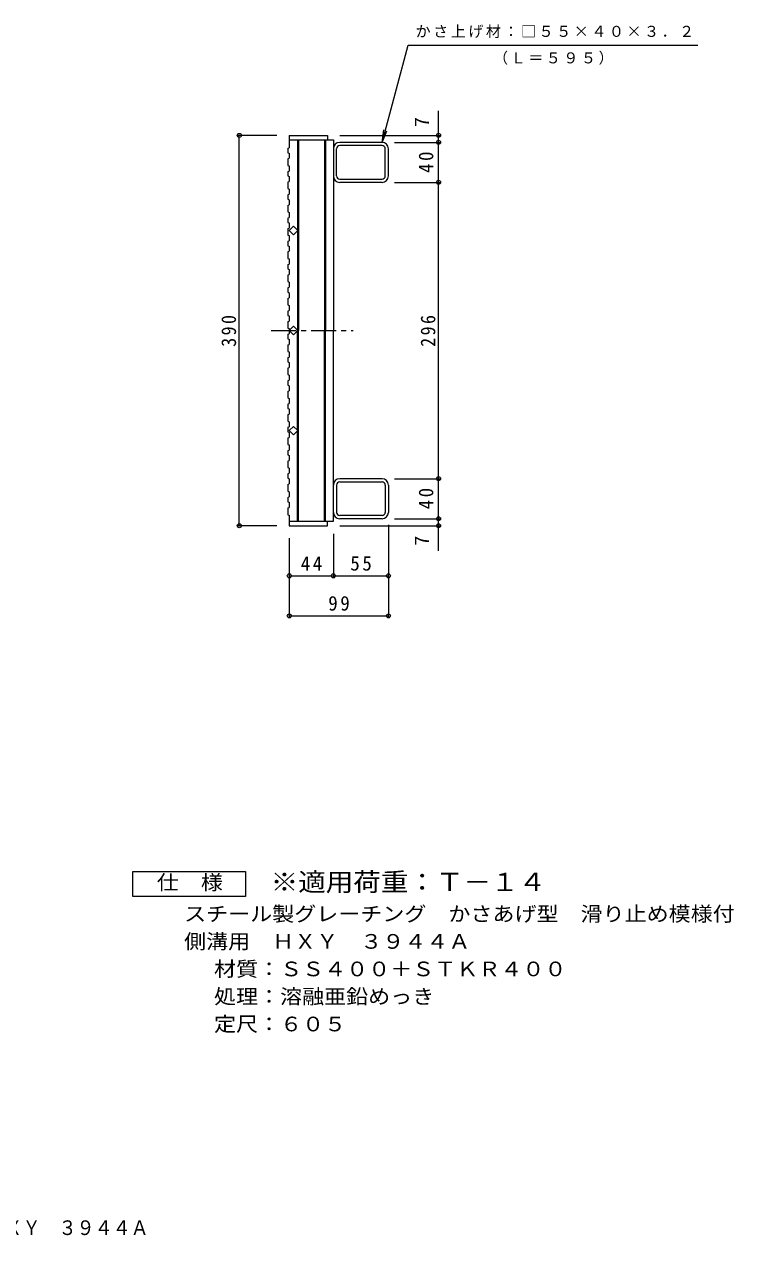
# Model space of a CAD drawing. Units: millimetres, scale not verified. Extents: x -635 to 782, y -687 to 577.
# Drawn here: x 73 to 782, y -687 to 525 of the extents above; entities that cross this region are included whole.
import ezdxf
from ezdxf.enums import TextEntityAlignment as Align

# ---------------------------------------------------------------- set-up
doc = ezdxf.new("R2010")
doc.units = ezdxf.units.MM
doc.header["$LTSCALE"] = 5
doc.header["$PDMODE"] = 32
doc.header["$PDSIZE"] = 4
doc.linetypes.add('CHAIN1', pattern=[8, 5, -1, 1, -1])
for name, color, linetype, lineweight in [('1-1_1-1ﾚｲﾔ', 2, 'Continuous', 9), ('1-2_1-2ﾚｲﾔ', 3, 'Continuous', 9), ('1-4_1-4ﾚｲﾔ', 7, 'Continuous', 9), ('F-4_F-4ﾚｲﾔ', 2, 'Continuous', 9)]:
    doc.layers.add(name, color=color, linetype=linetype, lineweight=lineweight)
doc.layers.add('F-5_F-5ﾚｲﾔ', color=2, linetype='Continuous')
doc.styles.add('ＭＳ ゴシック', font='')
doc.styles.get('ＭＳ ゴシック').set_extended_font_data('MS Gothic')

msp = doc.modelspace()

# ---------------------------------------------------------------- linework, layer by layer
at = {"layer": '1-1_1-1ﾚｲﾔ'}
for p, q in [((385.038, 373.099), (385.038, 400.299)), ((430.438, 406.699), (388.238, 406.699)), ((430.438, 403.499), (388.238, 403.499)), ((433.638, 373.099), (433.638, 400.299)), ((436.838, 373.099), (436.838, 400.299)), ((388.238, 369.899), (430.438, 369.899)), ((430.438, 366.699), (388.238, 366.699)), ((385.038, 64.299), (385.038, 37.099)), ((430.438, 70.699), (388.238, 70.699)), ((388.238, 67.499), (430.438, 67.499)), ((433.638, 64.299), (433.638, 37.099)), ((436.838, 64.299), (436.838, 37.099)), ((430.438, 33.899), (388.238, 33.899)), ((430.438, 30.699), (388.238, 30.699))]:
    msp.add_line(p, q, dxfattribs=at)
for centre, radius, start, end in [((388.238, 400.299), 6.4, 90, 180), ((388.238, 400.299), 3.2, 90, 180), ((430.438, 400.299), 6.4, 0, 90), ((430.438, 400.299), 3.2, 0, 90), ((388.238, 373.099), 6.4, 180, 270), ((388.238, 373.099), 3.2, 180, 270), ((430.438, 373.099), 6.4, 270, 0), ((430.438, 373.099), 3.2, 270, 0), ((388.238, 64.299), 6.4, 90, 180), ((388.238, 64.299), 3.2, 90, 180), ((430.438, 64.299), 6.4, 0, 90), ((430.438, 64.299), 3.2, 0, 90), ((388.238, 37.099), 6.4, 180, 270), ((388.238, 37.099), 3.2, 180, 270), ((430.438, 37.099), 3.2, 270, 0), ((430.438, 37.099), 6.4, 270, 0)]:
    msp.add_arc(centre, radius, start, end, dxfattribs=at)
at = {"layer": '1-2_1-2ﾚｲﾔ'}
for p, q in [((337.838, 413.699), (337.838, 401.282)), ((337.838, 413.699), (375.838, 413.699)), ((375.838, 413.699), (375.838, 409.199)), ((336.338, 400.77), (337.838, 401.282)), ((337.838, 409.199), (381.838, 409.199)), ((345.838, 409.199), (345.838, 319.184)), ((346.838, 409.199), (346.838, 218.699)), ((372.838, 409.199), (372.838, 218.699)), ((373.838, 409.199), (373.838, 218.699)), ((381.838, 409.199), (381.838, 218.699)), ((336.338, 390.227), (337.838, 390.739)), ((336.338, 377.544), (337.838, 378.055)), ((336.338, 367.001), (337.838, 367.513)), ((336.338, 354.318), (337.838, 354.829)), ((337.838, 359.942), (337.838, 354.829)), ((336.338, 343.775), (337.838, 344.286)), ((336.338, 331.091), (337.838, 331.603)), ((337.838, 336.716), (337.838, 331.603)), ((336.338, 320.548), (337.838, 321.06)), ((345.838, 318.214), (345.838, 219.184)), ((336.338, 307.865), (337.838, 308.376)), ((337.838, 313.49), (337.838, 308.376)), ((337.838, 302.947), (337.838, 297.833)), ((336.338, 297.322), (337.838, 297.833)), ((336.338, 284.639), (337.838, 285.15)), ((337.838, 290.263), (337.838, 285.15)), ((337.838, 279.72), (337.838, 274.607)), ((336.338, 274.096), (337.838, 274.607)), ((337.838, 267.037), (337.838, 261.924)), ((336.338, 261.412), (337.838, 261.924)), ((337.838, 256.494), (337.838, 251.381)), ((336.338, 250.869), (337.838, 251.381)), ((337.838, 243.81), (337.838, 238.697)), ((336.338, 238.186), (337.838, 238.697)), ((337.838, 233.267), (337.838, 228.154)), ((336.338, 227.643), (337.838, 228.154)), ((337.838, 220.584), (337.838, 215.471)), ((345.838, 119.184), (345.838, 218.214)), ((346.838, 28.199), (346.838, 218.699)), ((372.838, 28.199), (372.838, 218.699)), ((373.838, 28.199), (373.838, 218.699)), ((381.838, 28.199), (381.838, 218.699)), ((336.338, 214.959), (337.838, 215.471)), ((337.838, 210.041), (337.838, 204.928)), ((336.338, 204.416), (337.838, 204.928)), ((337.838, 197.358), (337.838, 192.245)), ((336.338, 191.733), (337.838, 192.245)), ((336.338, 181.19), (337.838, 181.701)), ((337.838, 186.814), (337.838, 181.701)), ((337.838, 174.131), (337.838, 169.018)), ((336.338, 168.507), (337.838, 169.018)), ((336.338, 157.963), (337.838, 158.475)), ((337.838, 163.588), (337.838, 158.475)), ((336.338, 145.28), (337.838, 145.792)), ((337.838, 150.905), (337.838, 145.792)), ((336.338, 134.737), (337.838, 135.248)), ((337.838, 140.362), (337.838, 135.248)), ((336.338, 122.054), (337.838, 122.565)), ((337.838, 127.678), (337.838, 122.565)), ((336.338, 111.51), (337.838, 112.022)), ((337.838, 117.135), (337.838, 112.022)), ((345.838, 28.199), (345.838, 118.214)), ((336.338, 98.827), (337.838, 99.339)), ((337.838, 104.452), (337.838, 99.339)), ((336.338, 88.284), (337.838, 88.795)), ((337.838, 93.909), (337.838, 88.795)), ((336.338, 75.601), (337.838, 76.112)), ((337.838, 81.225), (337.838, 76.112)), ((336.338, 65.057), (337.838, 65.569)), ((336.338, 65.057), (336.338, 58.199)), ((337.838, 70.682), (337.838, 65.569)), ((336.338, 58.199), (337.838, 57.688)), ((336.338, 52.063), (337.838, 52.574)), ((337.838, 57.688), (337.838, 52.574)), ((336.338, 41.52), (337.838, 42.031)), ((337.838, 47.145), (337.838, 42.031)), ((337.838, 34.15), (337.838, 28.199)), ((337.838, 28.199), (337.838, 23.699)), ((337.838, 28.199), (381.838, 28.199)), ((375.838, 23.699), (375.838, 28.199)), ((337.838, 23.699), (375.838, 23.699))]:
    msp.add_line(p, q, dxfattribs=at)
at = {"layer": '1-2_1-2ﾚｲﾔ', "linetype": 'CHAIN1'}
msp.add_line((319.643, 218.699), (401.649, 218.699), dxfattribs=at)
at = {"layer": '1-2_1-2ﾚｲﾔ'}
for points in [[(336.338, 400.77), (336.338, 396.363), (337.838, 395.852), (337.838, 390.739)], [(336.338, 390.227), (336.338, 383.68), (337.838, 383.169), (337.838, 378.055)], [(336.338, 377.544), (336.338, 373.137), (337.838, 372.626), (337.838, 367.513)], [(336.338, 367.001), (336.338, 360.454), (337.838, 359.942)], [(336.338, 354.318), (336.338, 349.911), (337.838, 349.399), (337.838, 344.286)], [(336.338, 343.775), (336.338, 337.227), (337.838, 336.716)], [(336.338, 331.091), (336.338, 326.684), (337.838, 326.173), (337.838, 321.06)], [(336.338, 320.548), (336.338, 314.001), (337.838, 313.49)], [(336.338, 307.865), (336.338, 303.458), (337.838, 302.947)], [(336.338, 297.322), (336.338, 290.775), (337.838, 290.263)], [(336.338, 284.639), (336.338, 280.231), (337.838, 279.72)], [(336.338, 274.096), (336.338, 267.548), (337.838, 267.037)], [(336.338, 261.412), (336.338, 257.005), (337.838, 256.494)], [(336.338, 250.869), (336.338, 244.322), (337.838, 243.81)], [(336.338, 238.186), (336.338, 233.779), (337.838, 233.267)], [(336.338, 227.643), (336.338, 221.095), (337.838, 220.584)], [(336.338, 214.959), (336.338, 210.552), (337.838, 210.041)], [(336.338, 204.416), (336.338, 197.869), (337.838, 197.358)], [(336.338, 191.733), (336.338, 187.326), (337.838, 186.814)], [(336.338, 181.19), (336.338, 174.642), (337.838, 174.131)], [(336.338, 168.507), (336.338, 164.099), (337.838, 163.588)], [(336.338, 157.963), (336.338, 151.416), (337.838, 150.905)], [(336.338, 145.28), (336.338, 140.873), (337.838, 140.362)], [(336.338, 134.737), (336.338, 128.19), (337.838, 127.678)], [(336.338, 122.054), (336.338, 117.646), (337.838, 117.135)], [(336.338, 111.51), (336.338, 104.963), (337.838, 104.452)], [(336.338, 98.827), (336.338, 94.42), (337.838, 93.909)], [(336.338, 88.284), (336.338, 81.737), (337.838, 81.225)], [(336.338, 75.601), (336.338, 71.193), (337.838, 70.682)], [(336.338, 52.063), (336.338, 47.656), (337.838, 47.145)], [(336.338, 41.52), (336.338, 34.661), (337.838, 34.15)]]:
    msp.add_lwpolyline(points, dxfattribs=at)
for points in [[(346.323, 318.699), (342.08, 314.456), (337.838, 318.699), (342.08, 322.941)], [(346.323, 218.699), (342.08, 214.456), (337.838, 218.699), (342.08, 222.941)], [(346.323, 118.699), (342.08, 122.942), (337.838, 118.699), (342.08, 114.456)]]:
    msp.add_lwpolyline(points, close=True, dxfattribs=at)
at = {"layer": '1-4_1-4ﾚｲﾔ'}
for p, q in [((486.838, -1.381), (486.838, 438.098)), ((325.338, 413.699), (286.338, 413.699)), ((287.838, 23.699), (287.838, 413.699)), ((388.338, 413.699), (488.338, 413.699)), ((430.438, 406.699), (432.069, 419.092)), ((430.438, 406.699), (435.221, 418.248)), ((442.938, 406.699), (488.338, 406.699)), ((442.938, 366.699), (488.338, 366.699)), ((442.938, 70.699), (488.338, 70.699)), ((436.838, 24.599), (436.838, -67.801)), ((442.938, 30.699), (488.338, 30.699)), ((325.338, 23.699), (286.338, 23.699)), ((381.838, 15.699), (381.838, -27.801)), ((388.338, 23.699), (488.338, 23.699)), ((337.838, 11.199), (337.838, -67.801)), ((337.838, -26.301), (436.838, -26.301)), ((337.838, -66.301), (436.838, -66.301))]:
    msp.add_line(p, q, dxfattribs=at)
msp.add_lwpolyline([(430.438, 406.699), (456.429, 503.699), (745.679, 503.699)], dxfattribs=at)
for p in [(287.838, 413.699), (486.838, 413.699), (486.838, 406.699), (486.838, 366.699), (486.838, 70.699), (287.838, 23.699), (486.838, 30.699), (486.838, 23.699), (337.838, -26.301), (381.838, -26.301), (436.838, -26.301), (337.838, -66.301), (436.838, -66.301)]:
    msp.add_point(p, dxfattribs=at)
at = {"layer": 'F-4_F-4ﾚｲﾔ'}
msp.add_lwpolyline([(181.716, -346.756), (181.716, -321.756), (294.216, -321.756), (294.216, -346.756)], close=True, dxfattribs=at)

# ---------------------------------------------------------------- texts
at = {"layer": '1-4_1-4ﾚｲﾔ', "color": 2, "style": 'ＭＳ ゴシック'}
for p in [(481.838, 421.935), (481.838, 3.809)]:
    msp.add_text('7', height=14.66, rotation=90, dxfattribs=at).set_placement(p, align=Align.BOTTOM_LEFT)
at = {"layer": '1-4_1-4ﾚｲﾔ', "char_height": 11, "attachment_point": 7, "style": 'ＭＳ ゴシック'}
for s, insert in [('\\T1.17;かさ上げ材：□５５×４０×３．２', (463.93, 510.877)), ('\\T1.17;（Ｌ＝５９５）', (541.304, 484.151))]:
    msp.add_mtext(s, dxfattribs=dict(at, insert=insert))
at = {"layer": '1-4_1-4ﾚｲﾔ', "color": 2, "char_height": 14.66, "attachment_point": 7, "rotation": 90, "style": 'ＭＳ ゴシック'}
for s, insert in [('\\T1.27;\\W0.95;40', (481.838, 376.074)), ('\\T1.27;\\W0.9;390', (284.838, 202.449)), ('\\T1.27;\\W0.9;296', (483.838, 202.449)), ('\\T1.27;\\W0.95;40', (481.838, 40.074))]:
    msp.add_mtext(s, dxfattribs=dict(at, insert=insert))
at = {"layer": '1-4_1-4ﾚｲﾔ', "color": 2, "char_height": 14.66, "attachment_point": 7, "style": 'ＭＳ ゴシック'}
for s, insert in [('\\T1.27;\\W0.95;44', (349.213, -21.301)), ('\\T1.27;\\W0.95;55', (398.713, -21.301)), ('\\T1.27;\\W0.95;99', (376.713, -61.301))]:
    msp.add_mtext(s, dxfattribs=dict(at, insert=insert))
at = {"layer": 'F-4_F-4ﾚｲﾔ', "style": 'ＭＳ ゴシック', "width": 1.1}
for s, p in [('仕\u3000様', (205.466, -344.256)), ('スチール製グレーチング\u3000かさあげ型\u3000滑り止め模様付', (232.76, -375.716)), ('側溝用\u3000ＨＸＹ\u3000３９４４Ａ', (232.76, -403.217)), ('材質：ＳＳ４００＋ＳＴＫＲ４００', (262.617, -430.715)), ('処理：溶融亜鉛めっき', (262.617, -458.216)), ('定尺：６０５', (262.617, -485.716))]:
    msp.add_text(s, height=14.66, dxfattribs=at).set_placement(p, align=Align.BOTTOM_LEFT)
at = {"layer": 'F-5_F-5ﾚｲﾔ', "color": 3, "style": 'ＭＳ ゴシック', "width": 1.1}
msp.add_text('※適用荷重：Ｔ－１４', height=18.33, dxfattribs=at).set_placement((319.216, -346.756), align=Align.BOTTOM_LEFT)
at = {"layer": 'F-5_F-5ﾚｲﾔ', "style": 'ＭＳ ゴシック', "width": 0.9}
msp.add_text('側溝用\u3000ＨＸＹ\u3000３９４４Ａ', height=14.66, dxfattribs=at).set_placement((-36.545, -689.202), align=Align.BOTTOM_LEFT)

doc.saveas('drawing.dxf')
